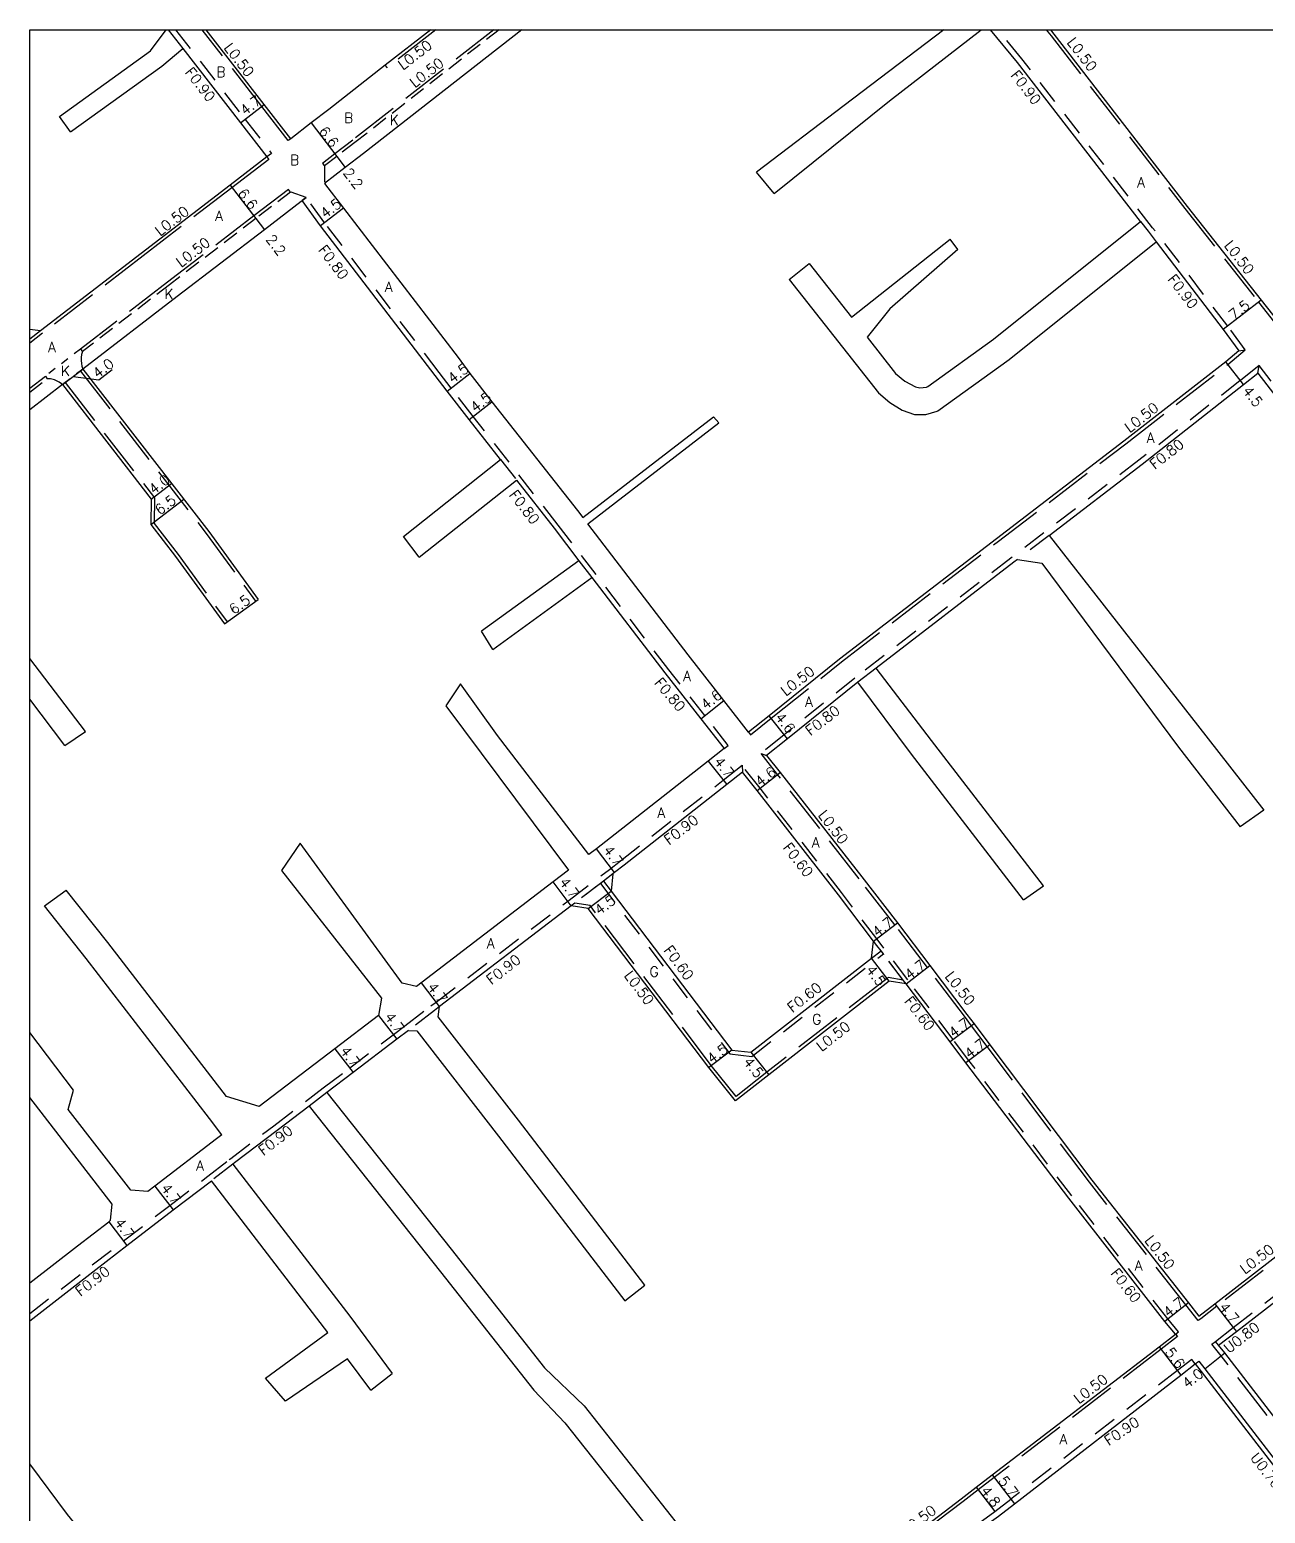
# Model space of a CAD drawing. Header units: metres. Extents: x -10400 to -9599, y -111600 to -111000.
# Drawn here: x -10400 to -10206.5, y -111232.3 to -111000 of the extents above; entities that cross this region are included whole.
import ezdxf

# ---------------------------------------------------------------- set-up
doc = ezdxf.new("R2010")
doc.units = ezdxf.units.M
doc.header["$LTSCALE"] = 2.5
for name, pattern in [('2213000', [1.5, 1, -0.5]), ('2232000', [2.5, 1.5, -1]), ('2233000', [4, 3, -1]), ('6301000', [1, 0.5, -0.5])]:
    doc.linetypes.add(name, pattern=pattern)
for name, color, linetype in [('2101000', 177, 'Continuous'), ('2101001', 1, 'Continuous'), ('2102000', 191, 'Continuous'), ('2102001', 191, 'Continuous'), ('2213000', 6, '2213000'), ('2231000', 162, 'Continuous'), ('2232000', 4, '2232000'), ('2233000', 62, '2233000'), ('9201100', 215, 'Continuous'), ('9201500', 222, 'Continuous'), ('9201600', 215, 'Continuous'), ('9202100', 82, 'Continuous'), ('9202200', 155, '6301000'), ('9203500', 155, 'Continuous'), ('999', 7, 'Continuous')]:
    doc.layers.add(name, color=color, linetype=linetype)
doc.styles.add('Dm_Anotation', font='txt.shx', dxfattribs={"bigfont": 'pscdm.shx'})

msp = doc.modelspace()

# ---------------------------------------------------------------- linework, layer by layer
at = {"layer": '2101000'}
for points in [[(-10337.21, -111000), (-10344.31, -111005.56), (-10353.15, -111012.48), (-10355.93, -111014.61), (-10359.13, -111017.07), (-10363.27, -111011.71), (-10372.35, -111000)], [(-10322.94, -111000), (-10347.72, -111019.4), (-10350.58, -111021.6), (-10353.85, -111024.1), (-10350.88, -111027.96), (-10332.89, -111051.32), (-10331.06, -111053.84), (-10327.61, -111058.27), (-10314.22, -111075.28), (-10313.39, -111076.36)], [(-10226.05, -111030.05), (-10245.33, -111005.14), (-10249.53, -111000)], [(-10240.18, -111000), (-10239.65, -111000.68), (-10218.73, -111027.71), (-10207.17, -111042.35), (-10204.41, -111045.86), (-10201.86, -111043.91), (-10176.01, -111024.17), (-10174.76, -111023.23), (-10173.12, -111021.95), (-10173.17, -111019.96), (-10188.35, -111000)], [(-10376.01, -111002.95), (-10366.99, -111014.59), (-10362.86, -111019.93), (-10368.63, -111024.35), (-10382.56, -111035.03), (-10398.32, -111047.14)], [(-10326.25, -111067.32), (-10331.16, -111061.03), (-10334.61, -111056.61), (-10336.53, -111054.14), (-10354.44, -111030.71), (-10357.31, -111026.76), (-10357.5, -111026.9), (-10363.25, -111031.32), (-10376.92, -111041.8), (-10391.67, -111053.13)], [(-10223.61, -111033.22), (-10213.1, -111046.94), (-10210.67, -111050.28), (-10212.72, -111052.02), (-10228.65, -111064.42), (-10248.62, -111079.69), (-10273.17, -111098.57), (-10284.22, -111107.42), (-10287.43, -111109.99), (-10291.3, -111105.05), (-10296.9, -111097.89), (-10312.62, -111077.36)], [(-10391.67, -111053.13), (-10371.96, -111078.57), (-10364.23, -111089.21)], [(-10240.38, -111079.18), (-10225.81, -111068.04), (-10209.94, -111055.55), (-10207.69, -111053.78), (-10206.3, -111055.58), (-10199.22, -111064.74), (-10176.77, -111094), (-10164.86, -111109.29)], [(-10394.84, -111055.57), (-10400, -111059.54)], [(-10394.84, -111055.57), (-10380.95, -111073.48)], [(-10323.77, -111070.51), (-10317.88, -111078.07), (-10313.99, -111083.14)], [(-10380.95, -111073.48), (-10381.02, -111077.49)], [(-10381.02, -111077.49), (-10377.16, -111082.47), (-10369.49, -111093.03)], [(-10245.31, -111082.95), (-10245.89, -111083.39), (-10267.47, -111099.99)], [(-10311.96, -111085.79), (-10300.54, -111100.7), (-10294.92, -111107.89), (-10291.27, -111112.55), (-10293.75, -111114.5), (-10309.79, -111127.1), (-10311.26, -111128.23), (-10312.45, -111129.14)], [(-10270.32, -111102.18), (-10281.34, -111111.01), (-10284.6, -111113.62), (-10282.49, -111116.3), (-10269.72, -111132.63), (-10264.11, -111139.85), (-10259.04, -111146.52), (-10253.24, -111154.17), (-10252.12, -111155.65), (-10249.65, -111158.92), (-10233.67, -111180.12), (-10218.57, -111199.34), (-10216.93, -111201.42), (-10214.41, -111199.47), (-10199.27, -111187.76), (-10186.99, -111178.33), (-10184.12, -111176.12)], [(-10315.63, -111131.58), (-10318.05, -111133.43), (-10339.41, -111149.8)], [(-10283.88, -111252.71), (-10280.61, -111250.22), (-10276.48, -111247.07), (-10272.26, -111243.85), (-10265.47, -111238.66), (-10254.16, -111230.03), (-10251.78, -111228.2), (-10249.28, -111226.28), (-10223.15, -111206.2), (-10220.58, -111204.22), (-10222.26, -111202.24), (-10237.31, -111182.93), (-10253.4, -111161.75), (-10255.87, -111158.48), (-10262.78, -111149.38), (-10265.44, -111148.95), (-10284.27, -111163.62), (-10289.48, -111167.71), (-10293.67, -111162.47), (-10312.53, -111137.59), (-10315.2, -111137.17), (-10335.81, -111152.96)], [(-10345.37, -111154.33), (-10352.22, -111159.55), (-10364.09, -111168.59)], [(-10340.7, -111156.68), (-10342.52, -111158.07), (-10349.37, -111163.29), (-10353.47, -111166.41)], [(-10356.26, -111168.53), (-10361.24, -111172.33), (-10367.95, -111177.43), (-10368.19, -111177.62)], [(-10369.91, -111173.02), (-10370.76, -111173.66), (-10380.38, -111181.06), (-10381.5, -111181.92)], [(-10400, -111202.15), (-10389.64, -111194.11), (-10384.76, -111190.36), (-10377.52, -111184.79), (-10371.55, -111180.21)], [(-10400, -111196.2), (-10392.51, -111190.39), (-10387.62, -111186.63), (-10387.33, -111186.41)], [(-10180.05, -111249.82), (-10182.27, -111246.95), (-10188.38, -111239.04), (-10193.46, -111232.36), (-10212.87, -111207.18), (-10213.83, -111205.98), (-10214.33, -111205.36), (-10211.54, -111203.19), (-10211.05, -111203.83), (-10199.5, -111194.9), (-10199.99, -111194.26), (-10196.53, -111191.59), (-10189.55, -111186.22), (-10189.06, -111186.86), (-10188.52, -111186.44)], [(-10288.24, -111256.04), (-10298.13, -111263.63), (-10312.12, -111274.37), (-10314.27, -111276), (-10314.33, -111276.04), (-10329.56, -111287.56), (-10341.85, -111296.87), (-10342.98, -111297.72), (-10344.21, -111296.16), (-10351.35, -111287.1), (-10356.95, -111279.99), (-10374.18, -111257.58), (-10376.66, -111254.34), (-10377.25, -111253.57), (-10379.77, -111250.27), (-10389.87, -111237.65), (-10394.06, -111232.48), (-10400, -111224.52)]]:
    msp.add_lwpolyline(points, dxfattribs=at)
for points in [[(-10267.85, -111142.7), (-10273.35, -111135.45), (-10286.11, -111119.14), (-10288.37, -111116.25), (-10290.85, -111118.2), (-10306.93, -111130.83), (-10308.41, -111131.96), (-10308.68, -111132.18), (-10308.95, -111134.87), (-10290.07, -111159.77), (-10287.09, -111160.11), (-10268.19, -111145.38)], [(-10264.32, -111243.87), (-10262.56, -111242.48), (-10251.37, -111233.82), (-10248.85, -111232), (-10246.36, -111230.09), (-10245.81, -111230.8), (-10219.74, -111210.64), (-10217.48, -111208.9), (-10216.93, -111208.47), (-10216.01, -111209.66), (-10198.19, -111232.8), (-10196.56, -111234.88), (-10194.51, -111237.51), (-10195.07, -111237.94), (-10198.02, -111240.19), (-10221.41, -111258.04), (-10223.38, -111259.55), (-10240.03, -111272.67), (-10241.86, -111274.13), (-10242.91, -111272.76), (-10262.07, -111246.87), (-10262.72, -111246), (-10263.78, -111244.59)]]:
    msp.add_lwpolyline(points, close=True, dxfattribs=at)
at = {"layer": '2101001', "flags": 128}
msp.add_lwpolyline([(-10369.49, -111093.03), (-10364.23, -111089.21)], dxfattribs=at)
at = {"layer": '2102000'}
for points in [[(-10395.35, -111013.58), (-10381.06, -111003.32), (-10378.65, -111000)], [(-10256.85, -111000), (-10272.47, -111011.89), (-10286.2, -111022.3)], [(-10283.43, -111025.67), (-10265.38, -111011.15), (-10250.99, -111000)], [(-10393.62, -111015.99), (-10379.32, -111005.73), (-10376.01, -111002.95)], [(-10254.64, -111034.44), (-10265.32, -111043.69), (-10268.87, -111048.16), (-10264.42, -111053.82), (-10262.94, -111055.01), (-10261.29, -111055.9), (-10260.63, -111056.08), (-10259.58, -111055.97), (-10259.35, -111055.88), (-10249.06, -111048.47), (-10226.05, -111030.05)], [(-10281.09, -111039.1), (-10267.1, -111056.88), (-10265.31, -111058.35), (-10263.36, -111059.58), (-10261.45, -111060.24), (-10259.66, -111060.24), (-10257.91, -111059.74), (-10257.8, -111059.69), (-10246.64, -111051.65), (-10223.61, -111033.22)], [(-10277.94, -111036.63), (-10271.33, -111045.03), (-10255.89, -111032.79)], [(-10398.32, -111047.14), (-10400, -111046.94)], [(-10313.39, -111076.36), (-10292.93, -111060.6)], [(-10312.62, -111077.36), (-10292.07, -111061.53)], [(-10341.44, -111079.34), (-10326.25, -111067.32)], [(-10339.01, -111082.56), (-10323.77, -111070.51)], [(-10240.38, -111079.18), (-10217.13, -111108.9), (-10206.73, -111122.17)], [(-10245.31, -111082.95), (-10241.53, -111083.5), (-10220.12, -111112.35), (-10210.48, -111124.82)], [(-10313.99, -111083.14), (-10329.27, -111094.16)], [(-10327.49, -111097.02), (-10311.96, -111085.79)], [(-10391.25, -111109.88), (-10400, -111098.45)], [(-10241.23, -111134.05), (-10258.77, -111111.27), (-10267.47, -111099.99)], [(-10312.45, -111129.14), (-10326.72, -111110.51), (-10332.54, -111102.42)], [(-10244.4, -111136.23), (-10261.94, -111113.45), (-10270.32, -111102.18)], [(-10394.47, -111112.06), (-10400, -111104.84)], [(-10334.85, -111105.85), (-10315.63, -111131.58)], [(-10339.41, -111149.8), (-10341.67, -111149.28), (-10357.67, -111127.38)], [(-10360.57, -111131.65), (-10344.89, -111151.64), (-10345.37, -111154.33)], [(-10364.09, -111168.59), (-10369.2, -111167.01), (-10387.78, -111142.94), (-10394.3, -111134.7)], [(-10369.91, -111173.02), (-10371.84, -111170.46), (-10391.17, -111145.43), (-10397.69, -111137.18)], [(-10303.65, -111196.58), (-10323.48, -111170.72), (-10336.03, -111154.53), (-10335.81, -111152.96)], [(-10381.5, -111181.92), (-10384.15, -111181.68), (-10393.96, -111169.04), (-10393.14, -111166.02), (-10400, -111157.03)], [(-10340.7, -111156.68), (-10339.36, -111156.77), (-10326.58, -111173.24), (-10306.82, -111199.01)], [(-10353.47, -111166.41), (-10333.98, -111190.94), (-10319.41, -111209.5), (-10313.2, -111215.48), (-10298.19, -111234.45), (-10283.88, -111252.71)], [(-10387.33, -111186.41), (-10387.07, -111183.87), (-10400, -111167.19)], [(-10356.26, -111168.53), (-10335.65, -111194.46), (-10321.08, -111213.02), (-10316.21, -111218.12), (-10301.3, -111236.96), (-10288.05, -111253.87), (-10288.24, -111256.04)], [(-10368.19, -111177.62), (-10349.89, -111201.43), (-10343.24, -111210.38)], [(-10363.09, -111211.13), (-10353.31, -111203.95), (-10371.55, -111180.21)], [(-10346.57, -111213.01), (-10350.21, -111208.12), (-10359.96, -111214.72)]]:
    msp.add_lwpolyline(points, dxfattribs=at)
at = {"layer": '2102001'}
for points in [[(-10393.62, -111015.99), (-10395.35, -111013.58)], [(-10283.43, -111025.67), (-10286.2, -111022.3)], [(-10254.64, -111034.44), (-10255.89, -111032.79)], [(-10281.09, -111039.1), (-10277.94, -111036.63)], [(-10292.07, -111061.53), (-10292.93, -111060.6)], [(-10339.01, -111082.56), (-10341.44, -111079.34)], [(-10327.49, -111097.02), (-10329.27, -111094.16)], [(-10332.54, -111102.42), (-10334.85, -111105.85)], [(-10394.47, -111112.06), (-10391.25, -111109.88)], [(-10206.73, -111122.17), (-10210.48, -111124.82)], [(-10357.67, -111127.38), (-10360.57, -111131.65)], [(-10244.4, -111136.23), (-10241.23, -111134.05)], [(-10397.69, -111137.18), (-10394.3, -111134.7)], [(-10306.82, -111199.01), (-10303.65, -111196.58)], [(-10346.57, -111213.01), (-10343.24, -111210.38)], [(-10359.96, -111214.72), (-10363.09, -111211.13)]]:
    msp.add_lwpolyline(points, dxfattribs=at)
at = {"layer": '2213000'}
for points in [[(-10326.5, -111000), (-10349.08, -111017.68), (-10351.92, -111019.85), (-10353.85, -111021.34), (-10353.85, -111024.1)], [(-10357.31, -111026.76), (-10356.68, -111026.27), (-10359.17, -111025.42), (-10364.59, -111029.57), (-10378.1, -111039.93), (-10391.74, -111050.41), (-10391.86, -111050.86), (-10391.94, -111051.31), (-10391.95, -111051.78), (-10391.91, -111052.24), (-10391.82, -111052.69), (-10391.67, -111053.13)], [(-10400, -111056.76), (-10397.24, -111054.64)], [(-10394.84, -111055.57), (-10395.38, -111055.17), (-10396.11, -111054.84), (-10396.74, -111054.69), (-10397.24, -111054.64)]]:
    msp.add_lwpolyline(points, dxfattribs=at)
at = {"layer": '2231000'}
for points in [[(-10213.83, -111205.98), (-10211.05, -111203.83)], [(-10217.48, -111208.9), (-10216.56, -111210.09), (-10198.74, -111233.22), (-10197.11, -111235.32), (-10195.07, -111237.94)], [(-10263.78, -111244.59), (-10262, -111243.18), (-10250.84, -111234.54), (-10248.31, -111232.73), (-10245.81, -111230.8)]]:
    msp.add_lwpolyline(points, dxfattribs=at)
at = {"layer": '2232000'}
for points in [[(-10378.29, -111000), (-10376.01, -111002.95)], [(-10377.15, -111000), (-10366.28, -111014.04), (-10362.15, -111019.37), (-10362.86, -111019.93)], [(-10210.67, -111050.28), (-10209.69, -111050.1), (-10212.38, -111046.4), (-10224.16, -111031.02), (-10244.62, -111004.58), (-10248.37, -111000)], [(-10291.27, -111112.55), (-10290.64, -111112.06), (-10294.29, -111107.39), (-10299.91, -111100.21), (-10317.24, -111077.58), (-10330.53, -111060.54), (-10333.98, -111056.12), (-10335.9, -111053.65), (-10353.76, -111030.29), (-10356.68, -111026.27), (-10357.31, -111026.76)], [(-10226.05, -111030.05), (-10224.87, -111031.57), (-10223.61, -111033.22)], [(-10207.69, -111053.78), (-10207.47, -111052.59), (-10210.44, -111054.93), (-10226.3, -111067.41), (-10246.37, -111082.76), (-10270.81, -111101.55), (-10281.84, -111110.39), (-10285.48, -111113.3), (-10284.6, -111113.62)], [(-10139.72, -111141.72), (-10139.03, -111141.14), (-10140.04, -111139.94), (-10147.4, -111130.24), (-10176.06, -111093.45), (-10198.5, -111064.19), (-10205.59, -111055.03), (-10207.47, -111052.59)], [(-10326.25, -111067.32), (-10323.77, -111070.51)], [(-10240.38, -111079.18), (-10245.31, -111082.95)], [(-10313.99, -111083.14), (-10311.96, -111085.79)], [(-10267.47, -111099.99), (-10270.32, -111102.18)], [(-10400, -111201.01), (-10390.19, -111193.4), (-10385.31, -111189.64), (-10378.07, -111184.08), (-10372.1, -111179.49), (-10368.74, -111176.91), (-10368.49, -111176.72), (-10361.79, -111171.61), (-10356.8, -111167.81), (-10354.02, -111165.69), (-10349.92, -111162.57), (-10343.06, -111157.35), (-10341.24, -111155.96), (-10337.16, -111152.85), (-10336.36, -111152.24), (-10315.52, -111136.28), (-10309.23, -111131.46), (-10307.48, -111130.12), (-10291.4, -111117.49), (-10288.46, -111115.17)], [(-10220.58, -111204.22), (-10220.1, -111203.86), (-10221.8, -111201.86), (-10236.83, -111182.57), (-10252.93, -111161.39), (-10255.39, -111158.11), (-10262.48, -111148.78), (-10266.85, -111143.02), (-10267.37, -111142.34), (-10272.88, -111135.08), (-10285.64, -111118.77), (-10288.46, -111115.17), (-10288.37, -111116.25)], [(-10308.68, -111132.18), (-10310.14, -111133.29), (-10310.62, -111133.66), (-10314.65, -111136.75), (-10315.2, -111137.17)], [(-10310.62, -111133.66), (-10290.39, -111160.34), (-10286.91, -111160.74), (-10266.33, -111144.7)], [(-10310.14, -111133.29), (-10308.95, -111134.87)], [(-10262.78, -111149.38), (-10262.96, -111149.14), (-10263.21, -111148.8), (-10266.33, -111144.7), (-10266.69, -111144.22), (-10267.33, -111143.39), (-10267.85, -111142.7)], [(-10268.19, -111145.38), (-10266.69, -111144.22)], [(-10335.81, -111152.96), (-10336.61, -111153.57), (-10340.7, -111156.68)], [(-10353.47, -111166.41), (-10356.26, -111168.53)], [(-10368.19, -111177.62), (-10371.55, -111180.21)], [(-10211.54, -111203.19), (-10199.99, -111194.26)], [(-10217.48, -111208.9), (-10218.03, -111208.18), (-10220.29, -111209.93), (-10246.36, -111230.09)]]:
    msp.add_lwpolyline(points, dxfattribs=at)
at = {"layer": '2233000'}
for points in [[(-10359.13, -111017.07), (-10359.53, -111017.37), (-10363.67, -111012.02), (-10372.98, -111000)], [(-10327.31, -111000), (-10349.38, -111017.28), (-10352.22, -111019.46), (-10354.16, -111020.94), (-10353.85, -111021.34)], [(-10336.4, -111000), (-10343.99, -111005.95), (-10344.31, -111005.56)], [(-10240.81, -111000), (-10240.05, -111000.98), (-10219.12, -111028.01), (-10207.57, -111042.66), (-10204.5, -111046.56), (-10201.56, -111044.31), (-10175.7, -111024.57), (-10174.46, -111023.62), (-10172.32, -111021.97), (-10168.25, -111018.83), (-10165.97, -111017.08), (-10146.44, -111002.03), (-10143.75, -111000)], [(-10362.86, -111019.93), (-10362.56, -111020.32), (-10368.33, -111024.75), (-10382.25, -111035.43), (-10398.01, -111047.54), (-10400, -111049.07)], [(-10359.17, -111025.42), (-10359.48, -111025.02), (-10364.9, -111029.17), (-10378.41, -111039.53), (-10392.04, -111050.01), (-10391.74, -111050.41)], [(-10398.32, -111047.14), (-10400, -111048.44)], [(-10287.43, -111109.99), (-10287.12, -111110.38), (-10283.91, -111107.81), (-10272.86, -111098.96), (-10248.31, -111080.09), (-10228.35, -111064.82), (-10212.41, -111052.41), (-10209.69, -111050.1)], [(-10400, -111056.13), (-10397.54, -111054.24), (-10397.24, -111054.64)], [(-10391.67, -111053.13), (-10392.06, -111053.44), (-10372.36, -111078.87), (-10364.64, -111089.5)], [(-10394.84, -111055.57), (-10394.44, -111055.26), (-10380.45, -111073.32), (-10380.51, -111077.32), (-10376.76, -111082.17), (-10369.09, -111092.73)], [(-10139.72, -111141.72), (-10139.42, -111142.11), (-10140.51, -111142.97), (-10141, -111143.35), (-10165.9, -111162.76), (-10186.69, -111178.73), (-10198.96, -111188.16), (-10214.1, -111199.87), (-10216.62, -111201.82), (-10217.02, -111202.12), (-10218.96, -111199.65), (-10234.07, -111180.42), (-10250.05, -111159.22), (-10252.52, -111155.95), (-10253.63, -111154.47), (-10259.44, -111146.83), (-10264.51, -111140.15), (-10270.12, -111132.93), (-10282.89, -111116.61), (-10285.48, -111113.3)], [(-10263.21, -111148.8), (-10265.58, -111148.42), (-10265.75, -111148.55), (-10284.58, -111163.23), (-10289.4, -111167.01), (-10293.27, -111162.17), (-10312.25, -111137.13), (-10314.65, -111136.75)], [(-10220.58, -111204.22), (-10220.27, -111204.62), (-10222.85, -111206.6), (-10248.98, -111226.68), (-10251.47, -111228.59), (-10253.85, -111230.42), (-10265.16, -111239.06), (-10271.96, -111244.25), (-10276.18, -111247.47), (-10280.3, -111250.61), (-10283.57, -111253.11), (-10287.49, -111256.1), (-10287.93, -111256.44), (-10297.82, -111264.03), (-10311.82, -111274.77), (-10313.97, -111276.4), (-10314.02, -111276.44), (-10329.25, -111287.96), (-10341.54, -111297.26), (-10342.68, -111298.12), (-10342.98, -111297.72)], [(-10193.46, -111232.36), (-10194.01, -111232.79), (-10213.42, -111207.61), (-10214.88, -111205.79), (-10214.33, -111205.36)]]:
    msp.add_lwpolyline(points, dxfattribs=at)
at = {"layer": '9201100'}
for points in [[(-10366.99, -111014.59), (-10363.27, -111011.71)], [(-10355.93, -111014.61), (-10351.92, -111019.85)], [(-10351.92, -111019.85), (-10350.58, -111021.6)], [(-10368.63, -111024.35), (-10364.59, -111029.57)], [(-10364.59, -111029.57), (-10363.25, -111031.32)], [(-10350.88, -111027.96), (-10354.44, -111030.71)], [(-10207.17, -111042.35), (-10213.1, -111046.94)], [(-10209.94, -111055.55), (-10212.72, -111052.02)], [(-10334.61, -111056.61), (-10331.06, -111053.84)], [(-10331.16, -111061.03), (-10327.61, -111058.27)], [(-10294.92, -111107.89), (-10291.3, -111105.05)], [(-10281.34, -111111.01), (-10284.22, -111107.42)], [(-10293.75, -111114.5), (-10290.85, -111118.2)], [(-10286.11, -111119.14), (-10282.49, -111116.3)], [(-10308.41, -111131.96), (-10311.26, -111128.23)], [(-10315.2, -111137.17), (-10318.05, -111133.43)], [(-10312.53, -111137.59), (-10308.95, -111134.87)], [(-10267.85, -111142.7), (-10264.11, -111139.85)], [(-10265.44, -111148.95), (-10268.19, -111145.38)], [(-10262.78, -111149.38), (-10259.04, -111146.52)], [(-10345.37, -111154.33), (-10342.52, -111158.07)], [(-10252.12, -111155.65), (-10255.87, -111158.48)], [(-10352.22, -111159.55), (-10349.37, -111163.29)], [(-10290.07, -111159.77), (-10293.67, -111162.47)], [(-10249.65, -111158.92), (-10253.4, -111161.75)], [(-10287.09, -111160.11), (-10284.27, -111163.62)], [(-10380.38, -111181.06), (-10377.52, -111184.79)], [(-10387.62, -111186.63), (-10384.76, -111190.36)], [(-10218.57, -111199.34), (-10222.26, -111202.24)], [(-10214.41, -111199.47), (-10211.54, -111203.19)], [(-10223.15, -111206.2), (-10219.74, -111210.64)], [(-10216.01, -111209.66), (-10212.87, -111207.18)], [(-10249.28, -111226.28), (-10245.81, -111230.8)], [(-10251.78, -111228.2), (-10248.85, -111232)]]:
    msp.add_lwpolyline(points, dxfattribs=at)
at = {"layer": '9201100', "flags": 128}
for points in [[(-10394.84, -111055.57), (-10391.67, -111053.13)], [(-10380.95, -111073.48), (-10377.79, -111071.03)], [(-10381.02, -111077.49), (-10375.88, -111073.5)], [(-10369.49, -111093.03), (-10364.23, -111089.21)], [(-10335.81, -111152.96), (-10338.67, -111149.23)]]:
    msp.add_lwpolyline(points, dxfattribs=at)
at = {"layer": '9201600', "flags": 128}
msp.add_lwpolyline([(-10393.21, -111054.31), (-10389.16, -111054.8), (-10387.07, -111053.19)], dxfattribs=at)
at = {"layer": '9202200'}
for points in [[(-10392.04, -111050.01), (-10397.54, -111054.24)], [(-10391.67, -111053.13), (-10394.84, -111055.57)], [(-10308.68, -111132.18), (-10310.14, -111133.29), (-10310.62, -111133.66), (-10314.65, -111136.75), (-10315.2, -111137.17)], [(-10262.78, -111149.38), (-10262.96, -111149.14), (-10263.21, -111148.8), (-10266.33, -111144.7), (-10266.69, -111144.22), (-10267.33, -111143.39), (-10267.85, -111142.7)]]:
    msp.add_lwpolyline(points, dxfattribs=at)
at = {"layer": '999'}
msp.add_lwpolyline([(-10400, -111000), (-9600, -111000), (-9600, -111600), (-10400, -111600)], close=True, dxfattribs=at)

# ---------------------------------------------------------------- texts
at = {"layer": '9201500', "style": 'Dm_Anotation'}
for s, rotation, p in [('4.7', 37.7544, (-10366.27, -111013.53)), ('6.6', 307.4801, (-10354.82, -111015.9)), ('2.2', 307.4807, (-10351.01, -111022.41)), ('6.6', 307.7371, (-10367.51, -111025.63)), ('4.5', 37.5899, (-10353.72, -111029.66)), ('2.2', 307.4805, (-10363.1, -111032.83)), ('7.5', 37.7234, (-10211.47, -111045.55)), ('4.0', 37.5461, (-10389.35, -111054.69)), ('4.5', 37.9403, (-10333.78, -111055.49)), ('4.5', 37.9403, (-10330.22, -111060)), ('4.5', 308.1962, (-10210.17, -111056.56)), ('4.0', 37.7756, (-10380.57, -111072.87)), ('6.5', 37.7756, (-10379.61, -111076.08)), ('6.5', 35.9644, (-10368.04, -111091.66)), ('4.6', 38.0404, (-10294.13, -111106.58)), ('4.6', 308.6981, (-10283.38, -111107.68)), ('4.7', 308.156, (-10292.94, -111114.61)), ('4.6', 38.0404, (-10285.63, -111118.63)), ('4.7', 307.4592, (-10310.28, -111128.45)), ('4.7', 307.4489, (-10317.17, -111133.48)), ('4.5', 37.251, (-10310.8, -111138.71)), ('4.7', 37.4309, (-10267.31, -111142.17)), ('4.7', 37.4309, (-10262.24, -111148.85)), ('4.5', 307.5664, (-10269.17, -111147.22)), ('4.7', 307.4506, (-10337.83, -111149.92)), ('4.7', 307.2961, (-10344.52, -111154.58)), ('4.7', 37.0136, (-10255.33, -111157.94)), ('4.7', 307.2933, (-10351.48, -111159.9)), ('4.5', 36.945, (-10293.21, -111162)), ('4.7', 37.0136, (-10252.87, -111161.22)), ('4.5', 308.7845, (-10288.35, -111161.62)), ('4.7', 307.5489, (-10379.56, -111181.38)), ('4.7', 307.5478, (-10386.82, -111186.8)), ('4.7', 38.1625, (-10221.73, -111201.7)), ('4.7', 307.7156, (-10213.87, -111200.01)), ('5.6', 307.5393, (-10222.34, -111207.09)), ('4.0', 38.2797, (-10218.73, -111212.83)), ('5.7', 307.5392, (-10248.44, -111227.21)), ('4.8', 307.5392, (-10251.21, -111228.77))]:
    msp.add_text(s, height=1.6, rotation=rotation, dxfattribs=at).set_placement(p)
at = {"layer": '9202100', "style": 'Dm_Anotation'}
for s, p in [('B', (-10370.77, -111007.42)), ('B', (-10350.77, -111014.6)), ('K', (-10343.62, -111014.93)), ('B', (-10359.23, -111021.21)), ('A', (-10226.58, -111024.69)), ('A', (-10370.97, -111029.95)), ('K', (-10378.9, -111042.16)), ('A', (-10344.39, -111041.06)), ('A', (-10397.13, -111050.48)), ('K', (-10395.12, -111054.22)), ('A', (-10225.11, -111064.68)), ('A', (-10297.68, -111101.98)), ('A', (-10278.61, -111106.01)), ('A', (-10301.72, -111123.39)), ('A', (-10277.52, -111128.04)), ('A', (-10328.42, -111143.83)), ('G', (-10302.94, -111148.28)), ('G', (-10277.48, -111155.73)), ('A', (-10373.94, -111178.63)), ('A', (-10226.98, -111194.28)), ('A', (-10238.75, -111221.47))]:
    msp.add_text(s, height=1.6, dxfattribs=at).set_placement(p)
at = {"layer": '9203500', "style": 'Dm_Anotation'}
for s, rotation, p in [('L0.50', 37.6226, (-10341.56, -111006.39)), ('L0.50', 307.5793, (-10237.64, -111001.98)), ('L0.50', 308.0472, (-10369.66, -111002.86)), ('F0.90', 307.8148, (-10375.76, -111006.68)), ('L0.50', 37.6226, (-10339.72, -111009.17)), ('F0.90', 307.9201, (-10246.48, -111007.16)), ('L0.50', 37.6226, (-10379.6, -111032.39)), ('L0.50', 37.6226, (-10376.3, -111037.28)), ('F0.80', 307.5896, (-10354.89, -111034.52)), ('L0.50', 307.5793, (-10213.05, -111033.76)), ('F0.90', 307.9201, (-10221.9, -111039.12)), ('L0.50', 37.9114, (-10227.77, -111063.16)), ('F0.80', 38.1951, (-10223.85, -111068.93)), ('F0.80', 307.9422, (-10325.01, -111072.85)), ('F0.80', 309.8748, (-10302.28, -111102.29)), ('L0.50', 37.8329, (-10281.63, -111104.41)), ('F0.80', 37.8329, (-10277.73, -111110.62)), ('L0.50', 307.6969, (-10276.62, -111122.98)), ('F0.90', 37.8329, (-10299.88, -111127.72)), ('F0.60', 307.6969, (-10282.15, -111128.07)), ('F0.60', 306.5802, (-10300.8, -111144.14)), ('F0.90', 37.8329, (-10327.71, -111149.61)), ('L0.50', 306.5798, (-10306.98, -111148.09)), ('L0.50', 307.6969, (-10256.75, -111148.23)), ('F0.60', 37.9304, (-10280.57, -111153.98)), ('F0.60', 307.6969, (-10263.12, -111152.13)), ('L0.50', 38.0719, (-10276.03, -111160.06)), ('F0.90', 37.8329, (-10363.4, -111176.36)), ('L0.50', 307.6969, (-10225.48, -111189.57)), ('L0.50', 37.7178, (-10209.71, -111194.91)), ('F0.90', 37.8329, (-10392.04, -111198.4)), ('F0.60', 307.6969, (-10230.82, -111194.71)), ('U0.80', 37.7185, (-10212.23, -111207.32)), ('L0.50', 37.3566, (-10235.75, -111215.22)), ('F0.90', 34.5803, (-10231.03, -111221.79)), ('U0.70', 307.6969, (-10208.96, -111223.59)), ('L0.50', 37.3566, (-10262.62, -111235.76))]:
    msp.add_text(s, height=1.6, rotation=rotation, dxfattribs=at).set_placement(p)

doc.saveas('drawing.dxf')
